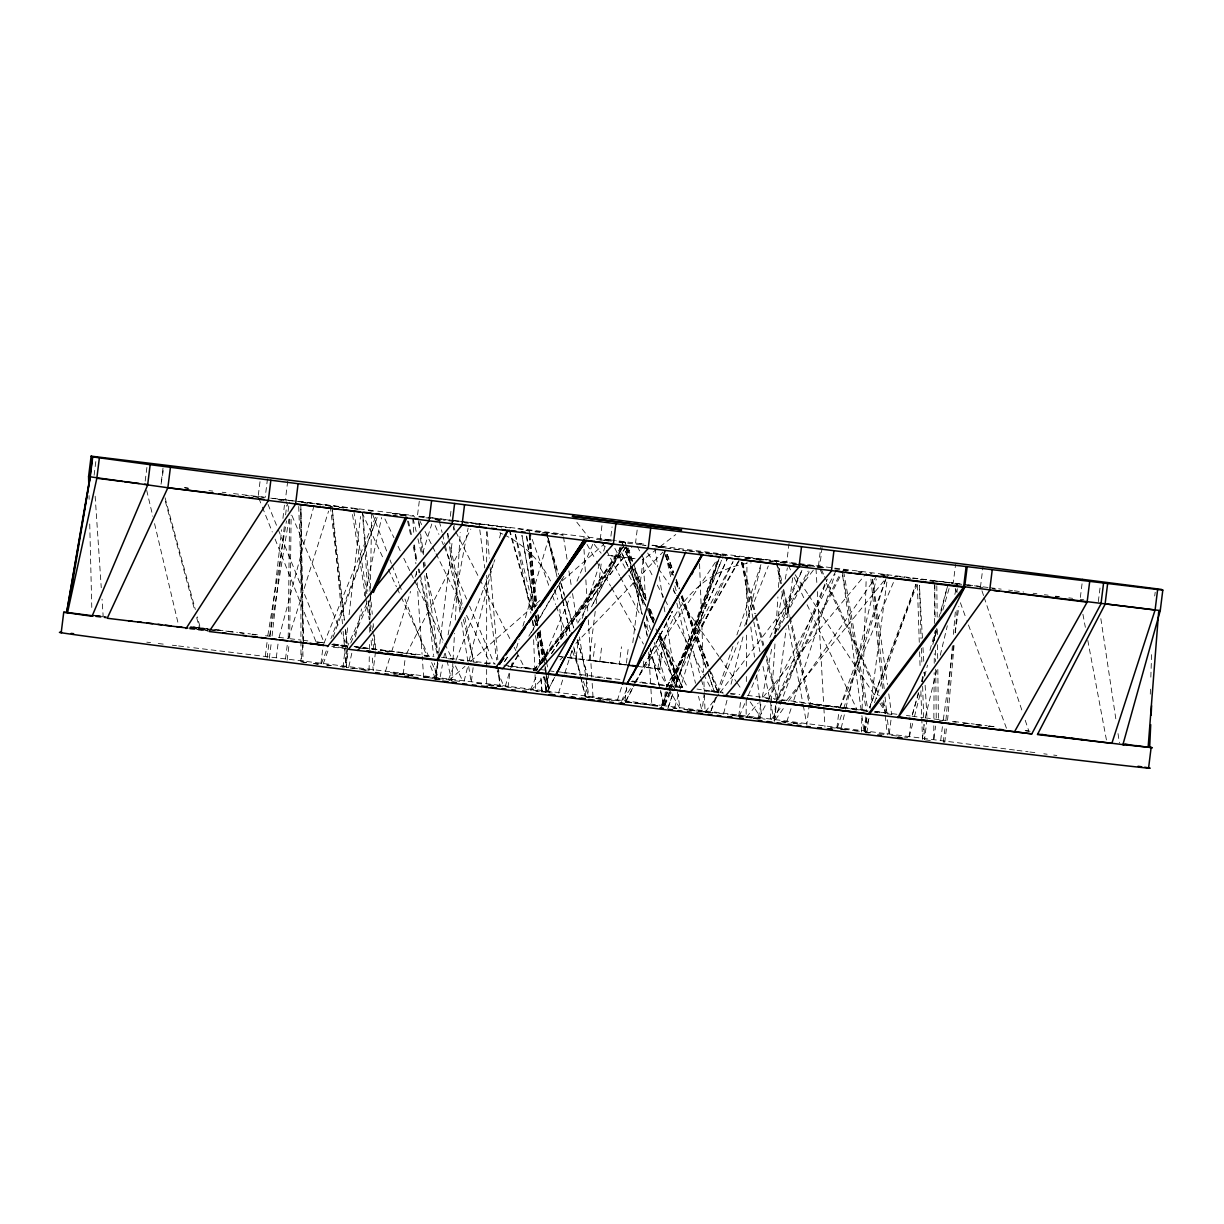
<?xml version="1.0" encoding="UTF-8"?>
<svg xmlns="http://www.w3.org/2000/svg" width="1224" height="1224" viewBox="0 0 1224 1224"><rect width="100%" height="100%" fill="white"/><g stroke="black" fill="none" stroke-linecap="round" stroke-linejoin="round"><path stroke-width="0.75" stroke-dasharray="5 3.75" d="M486.647 683.206L486.662 575.295M486.662 562.03L486.678 531.752M746.227 700.48L746.135 717.524L758.283 702.958M746.334 681.538L746.365 675.847M746.411 666.376L746.594 632.288M746.625 624.714L746.961 562.214M933.82 725.786L933.728 740.948L935.58 726.077M933.866 718.213L934.172 672.726M934.233 663.24L934.294 653.769M934.371 640.504L934.417 632.93M934.478 623.444L934.754 581.752M288.206 637.765L289.553 516.803M289.675 637.949L291.144 515.105M369.067 670.477L369.373 651.352M369.403 649.454L369.526 641.804M369.694 632.242L369.786 626.504M369.908 618.87L370.291 595.935M370.413 588.285L371.683 511.831M861.375 731.998L861.849 716.698M862.094 709.063L866.179 579.074M1150.285 694.161L1150.529 686.587M1150.835 677.132L1151.662 652.53M357.5 668.717L346.346 667.294L347.371 646.654L345.505 629.626M452.926 661.909L451.855 680.942L447.005 660.639M453.033 660.011L454.517 633.374M455.267 620.048L460.178 532.532M560.714 639.433L561.495 625.984L559.827 609.246M770.294 718.809L775.159 640.764M775.634 633.145L777.898 596.975M778.495 587.459L779.688 568.426M945.938 720.064L952.394 645.813M953.389 634.384L955.531 609.629M957.015 592.493L957.352 588.683M947.56 720.263L954.169 644.099M955.164 632.686L957.306 607.93M269.815 635.715L281.673 529.732M282.943 518.379L284.427 505.129M272.08 635.99L284.335 526.228M285.605 514.876L286.661 505.42M342.95 667.524L347.784 626M349.1 614.678L360.545 516.513M437.58 662.123L435.53 679.106L429.41 663.087M438.728 652.683L452.222 541.329M453.599 530.007L454.517 522.449M94.11 475.264L95.962 460.408M145.182 481.108L147.278 464.401M163.006 468.134L160.925 484.857L163.679 468.211M260.008 481.675L258.157 496.546L241.113 494.496M267.49 478.813L265.18 497.388L258.157 496.546A540.503 1.882 7.1 0 1 263.558 497.235M265.317 656.171L267.169 641.299M287.701 481.277L285.376 499.851L270.688 498.061M267.062 658.191L269.142 641.468M269.326 658.328L271.407 641.606M276.303 657.732L278.154 642.86M285.498 659.002L287.824 640.427M287.12 660.272L289.201 643.549M306.444 662.521L300.951 661.863L303.506 641.422L300.813 504.823M320.918 663.668L323.228 645.094M346.086 666.912L347.937 652.055M375.493 651.948L373.182 670.538L372.157 655.452M419.281 501.167L417.43 516.023L426.533 517.201M403.201 674.21L405.052 659.353M450.31 516.298L451.243 508.878M435.377 680.192L437.687 661.603M437.947 663.332L436.096 678.203L444.19 679.274M473.107 667.661L471.255 682.518L468.226 663.653M508.021 687.46L509.873 672.603M545.567 692.172L547.663 675.449M548.918 673.246L546.608 691.82L548.413 692.111A540.503 1.882 7.1 0 1 546.485 692.218L544.573 677.163M567.339 657.441L571.027 657.869L571.96 650.311M626.183 665.03L576.03 658.757L578.156 641.728M601.933 525.647L600.326 538.652A540.503 1.882 7.1 0 1 609.261 539.876M623.399 664.464L589.142 660.256L595.247 611.235M596.195 603.692L601.366 562.198M619.145 700.847L585.164 696.609L587.489 678.019M571.027 657.869L592.952 660.562L595.078 643.518M431.843 517.798L610.455 539.922L612.077 526.917M599.791 661.756L601.917 644.727M630.176 665.198L619.344 663.836L621.455 646.808M637.153 530.038L635.531 543.043L643.946 544.19M626.413 663.148L628.294 648.001M625.097 700.204L626.703 687.199M632.808 642.707L643.136 559.735L675.77 534.536M643.809 661.159L643.105 666.835L660.532 669.13C660.516 617.768 699.149 568.915 751.169 562.872M638.117 666.499L648.108 667.723L650.235 650.678M657.885 668.763L660.011 651.719M648.108 667.723L659.721 669.084L661.832 652.04M663.653 704.993L665.275 691.988M664.693 704.642L666.315 691.637M704.32 692.631L702.01 711.221L683.665 709.14M738.776 716.147L740.627 701.291M789.067 543.395L786.757 561.969L784.722 561.831A540.503 1.882 7.1 0 1 770.37 560.332M773.951 718.58L775.572 705.575M774.149 720.309L776.001 705.452M818.458 565.962L820.784 547.373M822.1 547.541L819.789 566.131L818.764 566.1A536.357 1.867 7.1 0 1 798.798 564.004M836.849 728.142L838.7 713.271M865.796 716.897L863.945 731.768L861.466 712.414M865.2 731.569L867.051 716.713M896.565 735.991L889.114 734.997L891.194 718.289M909.08 736.802L910.931 721.946M922.468 738.347L924.319 723.476M927.073 719.222L924.533 739.663L923.936 724.486M942.618 581.783L953.266 583.022L955.577 564.432M940.705 740.352L942.556 725.48M943.23 742.402L945.311 725.679M944.714 742.509L946.565 727.637M983.545 595.522L980.531 586.495L983.071 566.054M1080.348 597.45L1082.659 578.875M1098.311 601.673L1100.162 586.816M1154.706 595.996L1155.181 592.294M774.272 721.426L776.934 700.648M777.179 698.766L786.114 628.907M787.552 617.569L792.877 576.03M866.852 733.008L869.101 716.009M870.111 708.451L887.125 580.084M943.291 719.88L953.68 644.176M955.24 632.823L958.882 606.339M267.811 635.608L286.477 520.873M288.007 511.479L289.537 502.069M269.907 635.868L288.895 519.267M864.144 731.447L866.837 716.683M433.939 679.106L439.63 679.825L442.43 664.846M443.838 657.365L444.542 653.616M448.061 634.889L468.088 528.187M758.314 717.723L760.854 704.611M762.307 697.114L772.115 646.547M774.67 633.435L783.023 590.351M785.211 579.12L787.384 567.875M348.84 666.667L352.114 651.765M355.404 636.847L361.554 608.879M364.415 595.828L381.643 517.538M841.179 728.219L845.509 709.798M845.937 707.946L876.292 579.013M925.222 717.922L937.156 668.151M940.261 655.253L947.33 625.77M954.842 594.436L956.174 588.897M464.11 681.171L468.654 662.811M469.113 660.975L493.211 563.621M499.576 537.917L501.855 528.722M723.629 713.592L727.331 698.889M731.049 684.201L743.121 636.419M746.38 623.567L761.236 564.769M909.31 736.833L913.976 718.442M914.45 716.606L920.984 690.856M924.717 676.153L927.517 665.122M936.85 628.356L932.642 644.895L937.477 628.463M940.583 613.652L948.049 584.231L939.007 617.279M279.103 637.322L313.589 507.226M918.413 692.524L911.895 716.392L918.841 692.585M921.427 681.523L923.936 672.343M929.965 650.311L935.488 630.115M922.039 681.584L924.701 672.435M942.801 610.149L949.197 588.178M505.267 686.45L510.622 668.182M511.158 666.361L512.229 662.704M516.497 648.077L519.175 638.943M522.923 626.153L548.612 538.468M674.654 707.61L718.519 559.582M385.407 671.548L391.129 653.341M391.711 651.52L410.591 591.406M415.181 576.841L416.894 571.363M422.617 553.156L431.781 524.01M288.39 638.607L328.598 511.112M558.465 693.167L564.249 674.944M564.83 673.124L572.358 649.439M582.211 618.472L599.592 563.82M603.646 551.06L605.375 545.598M617.279 700.541L621.884 686.129M786.772 721.716L791.469 707.319M793.825 700.128L835.013 574.117M837.216 728.203L843.076 710.195M843.673 708.39L886.528 576.917M667.769 708.757L673.169 692.585M673.766 690.78L717.601 559.536M668.381 706.967L674.516 689.02M675.128 687.215L719.926 556.201M710.991 710.578L716.53 694.375M717.157 692.57L733.176 645.736M736.879 634.935L760.93 564.692M864.435 731.493L870.096 715.336M874.487 702.76L915.965 584.231L869.53 707.625L917.189 584.338M839.817 707.763L885.243 580.497M323.151 663.959L329.072 647.863M333.035 637.138L377.191 517.339L330.893 638.744M664.647 704.733L669.314 692.218M669.972 690.428L718.595 559.781M774.165 720.508L779.55 706.187M780.223 704.397L827.317 579.09M321.361 663.745L326.808 649.454M448.474 679.687L455.297 662.046M455.986 660.272L494.878 559.72M664.708 704.794L722.956 556.691M711.144 710.654L717.417 694.773M718.121 693.014L738.332 641.85M744.605 625.969L768.289 565.978M323.947 643.334L375.538 517.094M660.761 708.115L667.279 692.264M667.998 690.504L721.517 560.209M776.047 701.872L825.573 582.425M530.451 690.045L537.214 674.225M542.462 661.939L570.231 596.945M576.978 581.14L594.252 540.748M839.924 707.809L893.826 581.538M621.44 701.413L627.484 687.352M739.296 716.269L747.512 697.16M748.262 695.431L759.477 669.36M775.174 632.885L802.087 570.338M662.306 704.642L727.882 557.41M350.752 643.09L371.836 595.966M366.802 603.34L346.683 648.123L337.166 646.961A540.503 1.882 7.1 0 0 331.75 646.303M661.679 704.687L727.102 559.154M664.816 705.284L671.318 691.621M672.129 689.908L733.069 561.785M769.865 637.383L801.934 570.308M777.73 698.476L839.587 574.898M778.663 698.598L840.811 575.051M406.383 653.953L470.842 529.105M625.495 702.239L635.072 683.772M635.944 682.089L672.527 611.541M622.129 548.077L591.452 606.813L624.041 544.726M626.091 700.526L634.828 683.726M635.7 682.059L672.42 611.526M758.819 717.922L767.616 701.168M768.488 699.485L836.191 570.506M665.734 688.271L732.901 561.755M775.052 633.466L808.131 571.057M778.051 630.253L809.492 571.226M666.682 686.618L738.669 560.714M666.896 686.649L739.235 560.791M511.295 667.233L517.997 655.651M531.4 632.487L563.927 576.244M510.791 667.187L519.343 652.499M528.844 636.174L562.076 579.029M577.713 623.016L621.96 547.985M504.625 661.434L508.802 655.039M551.473 653.448L622.511 544.695M504.64 661.434L508.847 655.054M551.534 653.723L623.919 544.986M622.802 699.99L633.435 684.17M634.506 682.579L716.407 560.684M621.746 548.092L535.867 670.676L627.254 545.522L533.664 670.538M775.373 719.865L784.125 707.441M788.501 701.214L877.149 575.326M718.916 694.069L705.07 712.261L704.366 693.212M720.079 692.554L814.756 568.303M533.358 670.645L632.471 546.271M533.71 670.584L630.115 549.239M771.38 719.238L782.167 705.973M786.956 700.082L887.63 576.305M763.133 697.129L866.363 573.337M531.017 690.413L544.206 676.581M560.041 659.966L562.673 657.212M575.861 643.365L662.903 552.055M449.223 680.192L464.952 666.361M470.674 661.342L540.748 599.76M562.198 580.91L603.677 544.466M659.721 669.084L660.532 669.13M642.661 559.705L642.217 559.613M589.142 660.256L608.711 662.612M486.647 685.103L489.998 685.409M496.699 686.037L500.05 686.343L498.627 669.375M656.355 546.592L664.877 547.342A536.357 1.867 7.1 0 0 651.902 545.292M701.413 679.733L704.55 690.78L709.277 691.285A536.357 1.867 7.1 0 0 716.04 691.575L697.007 689.081M885.992 712.904L881.647 712.429A536.357 1.867 7.1 0 1 874.946 711.695M642.34 682.977L669.895 686.373A540.503 1.882 7.1 0 0 677.668 686.664L654.825 642.937M851.323 708.589L867.847 710.578M534.888 531.859L540.549 532.486M542.431 532.7L563.178 535.041L558.863 534.414M559.414 656.508L563.652 656.997M95.503 615.458L102.587 616.253M772.191 560.944L784.538 562.382A536.357 1.867 7.1 0 0 795.08 563.591M988.043 587.459L970.127 585.286A536.357 1.867 7.1 0 1 963.472 584.506M734.706 556.231L740.321 556.889M763.409 559.919L752.867 558.679M93.131 615.152L103.168 616.33L102.02 599.163M533.618 639.708L535.699 691.101L539.371 691.529M541.222 691.744L552.269 693.044M585.439 696.93L589.127 697.374L579.472 636.97M745.86 557.838L751.123 558.465M190.669 626.673L207.499 628.708M332.744 644.91L347.371 646.654L344.831 667.095L339.339 666.437M189.705 628.983L200.705 630.284A536.357 1.867 7.1 0 1 207.942 631.156M779.535 700.204L784.492 700.801M814.067 704.58L820.983 705.407M988.64 726.107L993.781 726.719M1006.449 728.234L966.884 620.644M1025.177 730.682L1031.144 731.386L1025.85 730.713M313.757 663.393L319.235 664.051M326.548 664.923L332.025 665.565M184.319 487.672L188.098 488.116M208.937 490.625L212.716 491.084M222.187 492.216L225.966 492.675M233.539 493.578L239.215 494.267M583.282 537.872L588.912 538.545M596.425 539.447L602.055 540.121M603.922 540.335L611.434 541.237M618.931 542.14L645.201 545.277M834.6 568.869L840.046 569.527M843.336 569.925L849.884 570.721M843.749 570.17L847.299 570.598M857.917 571.883L861.451 572.312M870.325 573.383L871.871 573.566M881.158 574.699L884.876 575.142M600.663 699.103L593.089 698.2L591.926 679.106M602.545 699.332L613.897 700.709M625.25 702.086L638.484 703.693M640.382 703.922L657.395 705.988M672.527 707.824L676.321 708.283M782.35 721.533L801.184 723.782M289.155 500.31L285.376 499.851L308.632 502.804A536.357 1.867 7.1 0 1 352.42 508.373M298.595 501.473L375.936 510.943M377.818 511.173L413.651 515.564M642.294 545.2L646.073 545.659M655.513 546.822L663.056 547.74M664.953 547.969L687.613 550.739M689.495 550.968L714.036 553.967M715.933 554.197L725.373 555.359M734.813 556.507L738.577 556.966M817.785 567.018L823.385 567.691M607.67 555.283L635.088 558.679M624.607 664.724L610.424 662.98M220.595 630.299L214.98 629.61L224.007 630.834M228.062 631.202L237.425 632.349M239.292 632.563L250.507 633.925M252.373 634.154L257.989 634.843M265.47 635.746L271.085 636.434M278.567 637.337L287.915 638.469M289.782 638.698L301.012 640.06M275.094 539.096L316.037 641.912L324.238 642.906L277.986 528.952M332.959 643.977L346.729 645.675L340.073 629.87M302.879 640.29L309.993 641.162M317.123 642.034L324.238 642.906M354.317 646.609L396.071 651.734M397.968 651.964L433.984 656.401M385.116 651.229L388.88 651.688M411.448 654.427L415.211 654.886M424.269 656.003L427.864 656.447A540.503 1.882 7.1 0 0 424.407 655.896M463.376 619.482L473.795 662.077L477.329 662.521M484.367 663.377L489.646 664.02M862.981 710.884L868.199 711.527M874.548 712.307L877.715 712.689M412.656 675.327L390.104 672.588L397.433 673.644M423.519 676.658L436.096 678.203L434.398 663.026M476.534 683.16L481.812 683.818M488.866 684.675L522.25 688.806M841.469 729.183L846.977 729.856M854.383 730.759L860.243 731.309L850.879 730.085M865.735 732.151L871.411 732.839M878.985 733.773L883.988 734.385M419.235 516.253L430.037 517.584M723.629 555.375L719.865 554.9A540.503 1.882 7.1 0 0 723.568 555.344M744.345 557.93L748.109 558.404M755.636 559.337L761.297 560.026M768.825 560.959L772.589 561.433M780.132 562.351L785.777 563.055M793.305 563.989L797.069 564.463M798.966 564.692L810.257 566.085M633.68 558.634L608.894 555.528M592.952 660.562L619.344 663.836M441.497 657.319L495.399 664.035M516.727 652.331L524.438 667.6L537.627 669.222M539.509 669.467L545.17 670.155M556.476 671.563L569.665 673.2M507.929 666.284L537.902 670.002M524.117 689.036L546.608 691.82L543.624 676.826M657.609 706.248L651.918 705.544L650.77 686.45M684.185 709.507L687.98 709.981M689.877 710.211L699.363 711.374M701.26 711.618L712.659 713.011M733.528 715.581L737.322 716.055M744.926 716.989L757.518 718.779M781.876 721.808L785.624 722.267M793.121 723.2L796.855 723.659M865.062 732.457L868.765 732.916M925.405 739.923L930.393 740.535M610.455 539.922L644.987 544.221M652.545 545.17L953.266 583.022M184.962 487.871L188.557 488.315M760.242 560.087L756.463 559.613A540.503 1.882 7.1 0 0 760.058 560.041M792.464 564.111L796.243 564.585M803.831 565.534L807.626 565.993M817.096 567.186L820.891 567.661A540.503 1.882 7.1 0 1 817.28 567.125M711.664 690.917L722.91 692.325M730.407 693.274L739.77 694.452M747.267 695.385L867.342 710.517M571.562 673.429L620.828 679.58M632.196 681.003L677.668 686.664M704.55 690.78L723.246 693.121M730.728 694.069L734.461 694.543M595.247 677.101L604.671 678.28M606.553 678.524L612.199 679.228M631.048 681.569L640.458 682.747M207.575 628.769L191.74 626.902L200.277 627.851L197.309 616.85M95.579 615.504L106.427 616.85M626.703 701.78L658.787 705.789M716.958 713.087L702.01 711.221L698.537 696.318M718.825 713.332L728.173 714.51M730.055 714.74L752.485 717.555M757.472 718.947L753.693 718.473A540.503 1.882 7.1 0 0 757.427 718.932M840.597 729.382L844.376 729.856M306.26 662.536L303.047 662.123L302.741 641.284M955.087 583.251L965.981 584.644M967.801 584.873L980.531 586.495M802.684 565.58L806.463 566.054M339.063 507.287L344.434 507.96M339.538 507.516L343.301 507.991M401.304 515.197L408.862 516.161M874.885 711.465L886.207 712.904L881.433 702.53M896.917 714.265L887.446 713.057L882.672 702.683M906.403 715.474L910.197 715.948M912.094 716.193L923.462 717.631M925.359 717.876L946.229 720.523M953.802 721.487L974.411 724.118M875.191 711.511L886.207 712.904L877.837 700.189M765.903 698.506L774.884 699.638M814.801 704.703L831.035 706.768M354.134 646.624L361.539 647.572M363.39 647.802L367.093 648.276A536.357 1.867 7.1 0 1 394.786 651.826M196.268 627.346L199.405 627.744L196.452 616.758M359.978 648.077L365.257 648.751M374.269 634.981L375.722 650.097L374.054 649.883L372.264 638.607M754.351 717.799L765.153 719.161M314.476 663.576L318.056 664.02M327.007 665.152L330.587 665.611M350.569 668.136L354.272 668.595M363.513 669.773L367.215 670.232M989.925 587.704L1001.201 589.142M1008.714 590.121L1012.477 590.595M1014.344 590.84L1023.738 592.049M1033.148 593.258L1036.896 593.747M1044.409 594.711L1048.172 595.201M1055.685 596.164L1059.449 596.639M1068.843 597.847L1072.606 598.337M453.614 520.506L466.788 522.204A536.357 1.867 7.1 0 1 514.264 528.401M428.354 517.446L435.637 518.379A540.503 1.882 7.1 0 1 449.652 520.2M425.937 517.798L445.245 520.292M399.468 514.6L407.255 515.61M567.202 657.625L576.03 658.757M976.247 724.348L987.324 725.771M989.176 726.016L994.699 726.719M838.578 707.732L844.239 708.466M851.797 709.446L859.355 710.41M830.346 727.438L835.946 728.158M837.813 728.402L849.012 729.841M399.269 673.873L412.35 675.556M1080.119 599.301L1083.76 599.775M448.795 520.751L455.909 521.669M464.799 522.832L468.379 523.291M475.555 524.239L479.15 524.698L484.735 567.936M524.438 667.6L537.336 669.283M398.596 674.317L402.298 674.791M409.673 675.755L413.375 676.229M436.677 519.833L440.38 520.322M904.031 736.97L907.749 737.46M477.896 683.39L481.567 683.879M488.927 684.859L500.05 686.343L497.862 669.436M557.425 534.215L540.335 531.859A536.357 1.867 7.1 0 0 516.023 528.63M433.036 678.326L423.626 677.01L422.203 656.248M434.918 678.586L440.563 679.366M558.588 656.462L561.25 656.844M577.33 639.861L587.719 676.168L585.302 675.801A536.357 1.867 7.1 0 0 579.38 674.944M499.851 532.715L502.896 534.184M504.426 534.919C525.173 545.032 542.171 562.642 551.779 583.619M576.841 522.22L589.57 538.438M594.206 544.343L601.137 553.187M647.68 553.034L657.395 567.14M658.466 568.701L669.253 584.368M673.567 590.626L675.724 593.762M676.811 595.323L718.87 656.416M719.942 657.992L736.114 681.493M737.2 683.053L741.514 689.326M750.144 701.857L760.93 717.524M795.126 574.683L807.687 593.747M808.743 595.338L876.782 698.613M587.046 544.496L595.507 559.429M596.44 561.097L610.547 585.975M611.48 587.642L636.862 632.426M637.796 634.078L643.442 644.038M649.087 653.999L667.876 687.169M668.824 688.837L680.1 708.742L677.132 689.862M614.846 548.321L625.403 568.517M628.922 575.234L644.757 605.513M649.148 613.928L653.555 622.343M659.705 634.109L687.857 687.949M602.07 542.018L605.589 548.75M606.477 550.433L619.65 575.663M620.537 577.346L640.749 616.024M644.268 622.756L648.659 631.171M637.276 546.409L640.764 553.126M641.636 554.809L652.973 576.672M657.334 585.072L664.311 598.536M665.183 600.204L668.671 606.936M669.543 608.619L702.683 672.512M703.555 674.194L712.276 691.009M453.278 526.81L454.991 530.191M455.848 531.889L478.997 577.697M479.854 579.396L510.729 640.458M514.157 647.236L515.87 650.633M419.97 521.164L421.668 524.591M425.049 531.446L431.827 545.154M432.684 546.868L435.224 552.009M436.065 553.722L462.335 606.829M466.573 615.397L490.288 663.362M384.933 518.945L393.96 537.734M398.06 546.287L400.508 551.412M403.798 558.251L410.361 571.914M411.172 573.628L413.636 578.753M414.462 580.467L443.975 641.988M444.802 643.702L452.176 659.078M455.466 665.917L462.84 681.309M788.378 565.396L790.826 570.522M794.085 577.376L803.862 597.924M807.121 604.763L856.831 709.186M361.998 512.565L383.602 559.123M388.406 569.466L396.408 586.709M397.219 588.438L400.416 595.338M401.212 597.067L428.415 655.682M431.628 662.582L439.63 679.825M820.065 569.42L823.247 576.336M826.429 583.251L878.235 695.615M821.381 569.573L823.767 574.76M824.563 576.489L879.49 695.783M628.065 566.758L619.482 547.771L629.564 570.216M628.845 568.487L646.027 606.431M646.808 608.16L653.05 621.96M659.292 635.761L682.717 687.521M630.345 571.945L645.874 606.461M648.98 613.377L652.851 622.006M655.957 628.907L658.298 634.078M659.063 635.807L682.365 687.597L659.659 633.083M435.163 525.616L438.911 534.352M441.895 541.36L443.394 544.848M444.144 546.608L466.589 599.072M469.572 606.079L494.251 663.791M497.25 670.783L503.982 686.526M286.125 501.611L289.078 508.633M292.031 515.671L339.339 628.111M631.094 564.494L621.578 541.635L632.165 567.982M631.829 566.253L645.752 599.668M649.409 608.466L653.8 619.007M268.025 504.41L277.282 527.192M632.869 569.741L645.553 601.351M648.383 608.389L653.31 620.675M659.659 636.495L680.1 687.429L659.904 634.277M258.861 498.321L261.691 505.405M262.395 507.18L272.279 531.996M665.657 555.65L673.292 575.158M676.061 582.241L678.83 589.341M681.615 596.44L708.65 665.581M711.435 672.664L719.054 692.172M665.581 555.65L673.016 575.142M675.724 582.241L678.433 589.325M681.141 596.409L708.222 667.309M708.895 669.069L717.708 692.111L709.155 668.855M372.356 513.606L387.304 552.758M390.012 559.873L391.374 563.438M392.062 565.213L398.84 583.007M399.529 584.797L402.237 591.911M404.96 599.026L426.702 655.972M632.318 561.648L624.913 542.171L631.844 561.831M635.011 568.732L647.114 600.617M650.48 609.476L654.519 620.109M667.111 554.35L673.69 572.235M676.306 579.396L679.595 588.346M682.227 595.491L708.497 667.065M955.21 588.392L956.51 591.972M960.396 602.728L966.226 618.854M529.242 531.216L549.193 586.602M552.422 595.537L555.635 604.472M556.277 606.247L567.232 636.633M572.373 650.923L580.757 674.149M583.328 681.294L589.127 697.374L585.454 696.655L580.666 676.382M634.353 568.992L645.706 601.183M648.858 610.118L654.519 626.214M658.298 636.954L675.939 687.016L658.573 636.419M554.411 589.8L557.762 599.347M666.958 554.334L673.124 572.189M676.199 581.109L678.662 588.254M681.753 597.19L714.433 691.82L707.625 671.961M667.355 554.579L673.552 572.633M676.031 579.855L679.121 588.882M681.6 596.103L706.998 670.155M628.187 547.878L633.145 562.336M633.772 564.142L646.18 600.28M649.271 609.322L653.616 621.96M984.157 597.343L1022.208 711.221M1025.222 720.263L1028.849 731.111M626.55 547.893L631.339 564.249M631.875 566.069L644.115 607.884M646.777 616.972L650.495 629.702M654.228 642.432L667.004 686.067M546.026 532.639L558.159 574.423M560.806 583.511L564.494 596.226M565.029 598.046L573.995 628.937M577.162 639.831L587.719 676.168M557.073 576.917L546.7 532.731L558.634 574.484M561.235 583.573L564.356 594.466M566.421 601.718L573.689 627.147M665.933 554.656L671.67 574.882M674.807 585.929L676.367 591.452M678.983 600.647L700.893 677.897M509.169 529.854L532.409 612.551M534.475 619.895L536.02 625.418M538.086 632.762L545.843 660.333M546.363 662.169L547.908 667.677M509.735 529.946L532.256 610.761M534.812 619.956L536.357 625.464M538.407 632.808L545.567 658.527M165.072 497.77L195.32 609.521M165.362 501.35L194.478 609.43M742.601 562.489L755.774 613.836M756.233 615.672L763.761 645.002M766.591 656.003L777.883 700.021M741.713 562.382L754.78 613.714M755.239 615.55L763.164 646.716M766.423 659.537L776.689 699.868M515.503 534.337L533.695 608.42M535.515 615.825L537.78 625.082L536.143 615.733M539.6 632.487L547.327 663.974M439.37 521.317L442.078 532.44M442.537 534.291L444.802 543.548M445.261 545.399L461.111 610.225M626.29 548L631.202 568.38M631.645 570.231L642.34 614.693M644.13 622.113L647.251 635.072M650.372 648.047L659.292 685.103M660.593 690.443L664.02 704.718M626.153 547.954L630.115 564.539M630.559 566.391L642.019 614.31M644.222 623.521L647.312 636.419M650.388 649.317L663.622 704.611M413.085 518.486L416.16 531.415M417.919 538.789L421.897 555.405M423.657 562.795L424.529 566.482M426.304 573.872L442.598 642.172M445.245 653.249L446.561 658.787M546.7 532.731L556.706 575.096M562.367 599.041L558.894 584.307L562.26 599.01M562.811 600.877L570.216 632.181M573.704 646.915L580.237 674.546M146.696 490.365L152.816 516.237M154.561 523.627L178.138 623.399M778.418 567.079L781.907 581.89M783.635 589.31L789.725 615.244M790.169 617.095L810.609 704.167M562.688 600.862L570.032 632.165M573.934 648.735L579.977 674.516M580.421 676.352L585.164 696.609M665.581 554.747L671.211 578.967M673.384 588.27L675.113 595.721M676.857 603.172L695.492 683.267M776.674 563.269L781.402 583.634M783.131 591.054L789.159 616.972M789.587 618.824L809.385 704.014L806.83 724.455L802.975 703.846M407.546 521.026L411.233 537.642M413.299 546.883L416.573 561.648M418.226 569.038L419.036 572.725M420.689 580.115L437.106 653.983M408.479 521.149L412.151 537.764M413.773 545.154L417.445 561.755M419.067 569.145L419.893 572.832M420.291 574.683L437.412 652.224M741.469 562.459L753.387 620.033M753.77 621.884L759.92 651.596M762.996 666.453L773.767 718.457M447.877 533.343L448.627 537.076M449.009 538.942L462.901 607.976M464.783 617.309L473.795 662.077M515.258 534.398L530.925 613.117M532.425 620.614L533.924 628.111M535.408 635.608L541.008 663.714M776.245 561.418L780.468 583.909M781.876 591.406L786.787 617.63M788.195 625.127L802.623 701.964M1082.919 614.249L1085.351 627.331M1087.799 640.397L1106.68 741.27M843.673 571.792L867.877 709.675M534.812 608.252L521.944 535.347L534.506 608.267M539.111 632.563L544.726 664.341M545.062 666.208L546.378 673.69M546.7 675.556L549.683 692.386M842.189 571.608L866.485 711.328M535.806 615.749L537.413 625.097M538.698 632.578L543.548 660.623M544.833 668.105L545.812 673.72M546.134 675.587L549.041 692.417L546.608 675.464M447.372 533.496L448.275 539.157M449.483 546.7L460.071 612.719M461.586 622.159L467.935 661.771M563.468 536.923L567.094 559.582M568.9 570.904L571.317 586.005M572.526 593.548L577.055 621.869M352.512 514.524L365.67 597.236M365.976 599.117L369.265 619.803M369.572 621.685L371.071 631.079M654.886 548.291L657.854 567.171M659.338 576.611L662.597 597.373M664.081 606.813L665.259 614.356M666.453 621.914L676.841 687.98M353.812 511.005L366.833 593.701M368.026 601.229L370.382 616.253M371.867 625.663L372.463 629.411M372.754 631.293L375.722 650.097M1100.85 618.64L1116.334 722.252M1118.017 733.558L1119.425 742.983M418.975 522.648L420.337 532.027M420.612 533.909L423.611 554.548M424.713 562.061L425.263 565.809M426.35 573.322L438.36 655.88M526.687 536.112L536.648 605.788M537.994 615.213L539.065 622.741M540.151 630.268L544.451 660.409M545.537 667.937L546.348 673.582M872.651 579.212L887.431 684.491M888.762 693.886L891.653 714.571M842.632 575.387L861.237 710.654M486.188 579.212L496.638 660.027M526.595 536.112L535.454 605.696M536.892 616.988L537.856 624.5M538.82 632.028L543.135 665.887M743.044 563.071L749.669 617.584M750.817 626.979L754.474 657.058M756.753 675.847L759.492 698.414M759.721 700.281L761.772 717.203M330.281 506.338L344.143 620.109M345.29 629.595L347.371 646.654L338.987 645.583A540.503 1.882 7.1 0 0 331.673 644.65M418.577 520.812L419.419 528.401M420.475 537.872L422.372 554.946M423.229 562.535L423.856 568.211M424.697 575.8L433.556 655.452M529.319 534.75L536.969 604.947M538.009 614.433L538.835 622.022M539.861 631.508L543.181 661.863M544.833 677.04L546.485 692.218M344.464 620.155L332.025 506.552L342.46 623.796M872.467 579.273L884.248 689.418M885.059 697.022L886.681 712.215M887.492 719.804L889.114 734.997M870.922 579.074L882.718 691.116M883.713 700.602L885.12 713.898M885.319 715.795L887.308 734.783M370.107 591.498L362.488 512.122L367.812 591.33M370.291 593.395L372.28 614.188M373.182 623.628L373.55 627.407M343.148 631.355L346.346 667.294M487.137 531.721L489.34 558.129M490.136 567.553L497.847 659.95M529.212 534.735L535.087 606.63M535.852 616.085L536.632 625.556M537.244 633.114L539.876 665.29M542.033 691.774L540.794 676.643L542.033 691.774A540.503 1.882 7.1 0 1 535.699 691.101M530.313 534.98L535.684 606.767M536.387 616.207L537.091 625.663M537.657 633.206L540.059 665.321M412.763 518.532L413.926 535.515M414.584 544.94L415.869 563.805M416.389 571.348L416.65 575.127M417.154 582.67L422.066 654.366M368.439 600.755L369.725 619.619M370.229 627.162L370.49 630.926M371.132 640.351L371.637 647.894M95.151 496.194L101.255 587.719M583.986 549.316L585.393 572.22M585.852 579.855L587.841 612.306M588.3 619.941L591.804 677.193M643.09 558.557L645.614 600.556M646.532 615.825L647.557 633.007M648.705 652.101L650.663 684.537M922.437 638.132L919.408 585.332L921.06 638.744M922.972 647.572L923.829 662.658M924.38 672.083L924.594 675.862M925.13 685.287L926.966 717.341M816.01 568.701L816.882 583.97M817.311 591.605L823.783 706.156M823.89 708.069L824.961 727.163M529.395 535.026L532.471 611.159M532.853 620.675L533.236 630.192M699.562 563.759L703.586 672.282M703.938 681.799L704.29 691.315M298.717 506.445L303.506 641.422M921.366 648.276L921.947 665.428M922.33 676.872L922.575 684.491M922.636 686.389L923.661 716.882M917.373 585.164L919.27 642.294M919.591 651.811L920.157 668.947M920.907 691.805L922.498 739.418M89.046 495.552L89.138 499.346M89.734 524.01L91.785 607.456M302.726 639.387L300.859 508.603L300.936 639.158M936.804 585.806L937.201 618.12M937.339 629.534L937.4 635.225M937.523 644.742L937.706 659.95M937.814 669.452L938.41 718.87M934.799 585.562L935.167 619.772M935.289 631.171L935.381 638.775M935.503 650.189L935.626 661.587M935.717 669.191L936.253 718.61M300.936 641.055L300.951 661.863M146.819 642.156A549.224 1.913 7.1 0 1 150.552 642.615M158.248 643.518A549.224 1.913 7.1 0 1 164.184 644.237M172.339 645.216A549.224 1.913 7.1 0 1 176.501 645.706M178.612 645.966A549.224 1.913 7.1 0 1 189.353 647.251M193.729 647.787A549.224 1.913 7.1 0 1 413.972 674.669M415.931 674.914A549.224 1.913 7.1 0 1 660.333 705.254M662.23 705.483A549.224 1.913 7.1 0 1 1015.14 750.098M1017.022 750.327A549.224 1.913 7.1 0 1 1028.084 751.75M1029.874 751.995A549.224 1.913 7.1 0 1 1035.198 752.668M1043.797 753.785A549.224 1.913 7.1 0 1 1047.147 754.229M1053.68 755.07A549.224 1.913 7.1 0 1 1056.863 755.483M869.989 732.916A540.503 1.882 7.1 0 1 866.271 732.457M845.784 729.917A540.503 1.882 7.1 0 1 842.036 729.458M847.391 729.749A540.503 1.882 7.1 0 1 842.051 729.091M797.834 723.675A540.503 1.882 7.1 0 1 794.039 723.216M785.089 722.114A540.503 1.882 7.1 0 1 781.493 721.67M757.763 718.748A540.503 1.882 7.1 0 1 754.061 718.289M752.209 718.06A540.503 1.882 7.1 0 1 744.773 717.157M760.441 718.672A540.503 1.882 7.1 0 1 744.299 716.728M742.601 716.53A540.503 1.882 7.1 0 1 732.182 715.275M710.272 712.628A540.503 1.882 7.1 0 1 704.58 711.94M700.74 711.481A540.503 1.882 7.1 0 1 693.564 710.609M691.744 710.379A540.503 1.882 7.1 0 1 684.4 709.492M676.948 708.589A540.503 1.882 7.1 0 1 673.445 708.161M657.946 705.774A540.503 1.882 7.1 0 1 626.581 702.148M609.782 700.174A540.503 1.882 7.1 0 1 595.032 698.43M446.026 679.519A540.503 1.882 7.1 0 1 461.723 681.615M359.351 668.962A540.503 1.882 7.1 0 1 368.5 670.125M400.982 674.317A540.503 1.882 7.1 0 1 404.823 674.807M406.72 675.051A540.503 1.882 7.1 0 1 412.32 675.786M423.458 677.224A540.503 1.882 7.1 0 1 427.298 677.729M436.524 678.922A540.503 1.882 7.1 0 1 440.074 679.397M313.681 663.622A540.503 1.882 7.1 0 1 317.475 664.112M361.814 669.727A540.503 1.882 7.1 0 1 365.639 670.201M95.579 616.697A536.357 1.867 7.1 0 1 106.304 617.998M208.187 630.467A536.357 1.867 7.1 0 0 189.659 628.187A540.503 1.882 7.1 0 1 207.606 630.544M868.107 710.914A536.357 1.867 7.1 0 1 862.691 710.287M859.401 709.905A536.357 1.867 7.1 0 1 850.512 708.88M845.493 708.298A536.357 1.867 7.1 0 1 838.425 707.457M836.589 707.243A536.357 1.867 7.1 0 1 824.594 705.835M849.487 708.39A540.503 1.882 7.1 0 1 793.825 701.918M550.525 671.027A536.357 1.867 7.1 0 1 553.982 671.486M561.954 672.557A536.357 1.867 7.1 0 1 577.973 674.745M981.786 725.281A540.503 1.882 7.1 0 1 976.492 724.654M969.286 723.782A540.503 1.882 7.1 0 1 963.747 723.124M956.174 722.206A540.503 1.882 7.1 0 1 952.333 721.747M943 720.615A540.503 1.882 7.1 0 1 939.328 720.171M892.066 714.449A540.503 1.882 7.1 0 1 886.727 713.791M503.906 665.152A540.503 1.882 7.1 0 1 535.745 669.452M992.083 726.719A536.357 1.867 7.1 0 1 988.487 726.291M979.307 725.189A536.357 1.867 7.1 0 1 975.543 724.73M966.746 723.675A536.357 1.867 7.1 0 1 963.15 723.246M189.644 627.254A540.503 1.882 7.1 0 1 207.942 629.549M209.763 629.779A540.503 1.882 7.1 0 1 215.21 630.467M94.692 615.886A536.357 1.867 7.1 0 1 105.555 617.233M190.454 627.759A536.357 1.867 7.1 0 1 207.3 629.855M190.179 627.193A536.357 1.867 7.1 0 1 208.57 629.503M210.406 629.733A536.357 1.867 7.1 0 1 215.898 630.421M316.037 641.912A540.503 1.882 7.1 0 1 321.484 642.615M333.938 644.207A540.503 1.882 7.1 0 1 346.56 645.828M355.618 646.976A540.503 1.882 7.1 0 1 360.927 647.664M362.824 647.909A540.503 1.882 7.1 0 1 381.245 650.281M385.116 650.786A540.503 1.882 7.1 0 1 392.705 651.765M400.049 652.713A540.503 1.882 7.1 0 1 405.373 653.417M412.274 654.304A540.503 1.882 7.1 0 1 415.624 654.748M206.764 628.799A540.503 1.882 7.1 0 1 212.18 629.488M213.97 629.702A540.503 1.882 7.1 0 1 219.341 630.391M228.215 631.508A540.503 1.882 7.1 0 1 235.253 632.395M251.915 634.506A540.503 1.882 7.1 0 1 255.556 634.965M97.109 616.315A540.503 1.882 7.1 0 1 106.259 617.447M191.785 628.05A540.503 1.882 7.1 0 1 208.723 630.161M225.828 631.064A536.357 1.867 7.1 0 1 233.095 631.982M240.317 632.9A536.357 1.867 7.1 0 1 243.913 633.359M331.673 644.467A536.357 1.867 7.1 0 1 347.784 646.532M396.561 652.055A536.357 1.867 7.1 0 1 406.965 653.402M410.346 653.83A536.357 1.867 7.1 0 1 417.598 654.764M424.651 655.682A536.357 1.867 7.1 0 1 429.792 656.339M447.693 658.665A536.357 1.867 7.1 0 1 453.308 659.399M460.499 660.333A536.357 1.867 7.1 0 1 463.988 660.792M333.249 647.221A536.357 1.867 7.1 0 1 346.774 648.735M807.718 566.177A540.503 1.882 7.1 0 1 804.015 565.717M1058.806 596.731A540.503 1.882 7.1 0 1 1055.272 596.302M995.877 589.081A540.503 1.882 7.1 0 1 992.144 588.622M982.857 587.489A540.503 1.882 7.1 0 1 979.307 587.061M970.357 585.959A540.503 1.882 7.1 0 1 966.746 585.516M953.955 583.955A540.503 1.882 7.1 0 0 957.627 584.399A536.357 1.867 7.1 0 1 953.817 584.093M933.438 581.446A540.503 1.882 7.1 0 1 929.643 580.972M884.202 575.387A540.503 1.882 7.1 0 1 880.484 574.928M846.58 570.751A540.503 1.882 7.1 0 1 842.755 570.277M808.146 566.008A540.503 1.882 7.1 0 1 802.638 565.32M800.802 565.09A540.503 1.882 7.1 0 1 793.443 564.188M784.201 563.04A540.503 1.882 7.1 0 1 780.499 562.581M940.843 581.568A540.503 1.882 7.1 0 1 930.026 580.298M926.201 579.839A540.503 1.882 7.1 0 1 919.163 579.013M917.342 578.799A540.503 1.882 7.1 0 1 906.433 577.499M904.689 577.3A540.503 1.882 7.1 0 1 895.677 576.213M888.548 575.356A540.503 1.882 7.1 0 1 881.525 574.53M862.186 572.205A540.503 1.882 7.1 0 1 858.667 571.776M823.798 567.553A540.503 1.882 7.1 0 1 816.561 566.681M814.725 566.452A540.503 1.882 7.1 0 1 805.453 565.335M796.686 564.264A540.503 1.882 7.1 0 1 793.137 563.836M785.961 562.963A540.503 1.882 7.1 0 1 780.514 562.29M773.17 561.403A540.503 1.882 7.1 0 1 769.468 560.944M761.986 560.041A540.503 1.882 7.1 0 1 756.325 559.337M749.073 558.465A540.503 1.882 7.1 0 1 745.493 558.022M767.035 559.949A540.503 1.882 7.1 0 1 746.013 557.547M727.438 555.375A540.503 1.882 7.1 0 1 719.88 554.487M717.922 554.258A540.503 1.882 7.1 0 1 705.177 552.743M701.367 552.299A540.503 1.882 7.1 0 1 683.191 550.127M679.718 549.714A540.503 1.882 7.1 0 1 669.008 548.413M663.485 547.755A540.503 1.882 7.1 0 1 656.569 546.929M619.115 541.895A540.503 1.882 7.1 0 0 623.429 542.324L625.831 542.507A540.503 1.882 7.1 0 0 616.361 540.87M611.464 541.069A540.503 1.882 7.1 0 1 606.63 540.534M604.87 540.335A540.503 1.882 7.1 0 1 596.746 539.417M452.987 520.644A540.503 1.882 7.1 0 1 460.178 521.577M461.922 521.807A540.503 1.882 7.1 0 1 505.481 527.59M525.876 530.466A540.503 1.882 7.1 0 1 528.906 530.956M270.703 498.137A540.503 1.882 7.1 0 1 299.498 501.794M301.303 502.024A540.503 1.882 7.1 0 1 323.534 504.854M325.4 505.099A540.503 1.882 7.1 0 1 347.157 507.868M354.164 508.771A540.503 1.882 7.1 0 1 357.622 509.215M368.623 510.622A540.503 1.882 7.1 0 1 372.203 511.081M392.292 513.667A540.503 1.882 7.1 0 1 395.918 514.141M435.254 519.251A540.503 1.882 7.1 0 1 442.338 520.169M253.827 496.653A540.503 1.882 7.1 0 1 259.274 497.342M278.062 499.729A540.503 1.882 7.1 0 1 281.857 500.203M400.095 515.227A540.503 1.882 7.1 0 1 403.66 515.687M435.514 519.772A540.503 1.882 7.1 0 1 439.018 520.215M961.727 584.307A536.357 1.867 7.1 0 1 951.4 583.083M949.702 582.884A536.357 1.867 7.1 0 1 940.904 581.844M937.599 581.446A536.357 1.867 7.1 0 1 930.821 580.65M923.783 579.809A536.357 1.867 7.1 0 1 920.173 579.38M910.855 578.264A536.357 1.867 7.1 0 1 907.03 577.804M897.911 576.703A536.357 1.867 7.1 0 1 894.254 576.274M354.164 508.587A536.357 1.867 7.1 0 1 359.382 509.261M368.577 510.439A536.357 1.867 7.1 0 1 374.024 511.127M392.338 513.468A536.357 1.867 7.1 0 1 416.665 516.605M418.532 516.834A536.357 1.867 7.1 0 1 424.101 517.553M245.733 495.506A536.357 1.867 7.1 0 1 249.467 495.965M253.184 496.439A536.357 1.867 7.1 0 1 258.754 497.143M278.95 499.683A536.357 1.867 7.1 0 1 284.396 500.371M304.118 502.865A536.357 1.867 7.1 0 1 307.652 503.309M317.031 504.502A536.357 1.867 7.1 0 1 320.749 504.961M328.154 505.91A536.357 1.867 7.1 0 1 331.826 506.369M554.625 677.3L546.745 692.417L554.656 677.316M712.322 553.967L704.794 553.034A540.503 1.882 7.1 0 0 712.383 553.967"/><path stroke-width="1.5" d="M1150.713 724.639L1149.673 747.313L1151.141 747.42L1148.602 767.846M1151.141 715.198L1151.585 705.758M1158.669 611.725L1148.127 747.206L1122.928 744.605L1160.26 610.562L1162.8 590.136L1161.362 589.402L612.995 519.481L91.127 456.154L88.572 476.58L88.771 484.168M61.2 632.686L63.74 612.245L66.662 612.444L90.178 477.329L92.718 456.889M91.127 456.154L92.443 456.858L89.903 477.299L66.632 612.428L93.422 615.856M90.178 477.329L67.534 612.658L96.834 478.278L99.374 457.837L92.443 456.858M99.374 457.837L150.169 464.692L147.63 485.132L92.045 616.269L63.74 612.245M187.899 628.126A540.503 1.882 7.1 0 0 107.238 618.258L167.872 487.749L170.427 467.308L150.169 464.692M170.427 467.308L270.856 480.221L268.301 500.662L186.048 628.539M328.154 645.859A540.503 1.882 7.1 0 0 226.241 633.558L209.12 631.508L295.565 504.135L298.105 483.694L270.856 480.221M298.105 483.694L431.598 500.585L429.043 521.026L327.481 646.593M454.624 503.492L452.084 523.933L348.427 649.256L357.775 650.434A540.503 1.882 7.1 0 1 430.404 658.849L497.25 667.233M357.775 650.434L461.999 525.173L464.539 504.747M497.189 667.539A536.357 1.867 7.1 0 0 498.857 668.09L502.636 668.656L613.346 544.114L615.886 523.673L431.598 500.585M650.724 528.018L648.169 548.444L537.091 672.971M368.317 651.78L690.443 692.065L798.981 567.14L801.521 546.7M1162.8 590.136L833.942 550.693L831.402 571.134L725.128 696.364M723.491 695.416L750.909 698.858A536.357 1.867 7.1 0 0 847.804 711.374L868.26 713.99L963.563 587.306L966.103 566.88M992.205 570.047L989.665 590.488L897.972 717.631L964.604 587.443L967.159 567.003M1103.528 583.42L1100.988 603.86L1031.801 733.88L1014.497 731.784L1087.111 602.193L1089.651 581.767M1107.598 583.894L1105.058 604.335L1037.432 734.553L1111.851 743.351L1155.089 610.042L1157.629 589.601M622.45 684.338L664.969 551.091M632.762 675.067L685.654 552.116M373.397 592.477L406.965 517.415L405.496 517.232L370.673 594.726M691.652 574.576L693.396 571.21M695.14 567.86L702.132 554.426L699.042 553.998M741.086 697.573L771.487 640.213M742.127 697.711L775.358 635.317M437.917 659.751L508.312 530.237M437.014 659.644L507.639 530.16M702.132 554.426L627.178 683.482L544.986 673.277A540.503 1.882 7.1 0 0 535.959 672.343M702.806 554.518L627.178 683.482L629.595 683.864A536.357 1.867 7.1 0 0 677.561 690.367L1031.801 733.88M547.893 673.598L571.945 632.808M550.555 591.008L583.955 539.799L584.873 539.845M550.785 591.115L554.977 584.72M558.129 579.916L562.321 573.536M565.473 568.732L584.353 539.968A536.357 1.867 7.1 0 1 583.955 539.799M503.645 658.084L499.346 664.387L503.737 658.237M505.803 654.947L584.353 539.968M509.184 650.48L515.732 641.177M519.007 636.526L525.555 627.208M528.829 622.557L537.55 610.149M539.738 607.058L586.648 540.365A536.357 1.867 7.1 0 0 603.141 542.722M495.827 667.478L586.648 540.365M869.453 714.143L964.604 587.443M629.519 665.29L629.075 665.198M88.572 476.58L167.872 487.749L613.346 544.114L1160.26 610.562M511.877 689.77L515.442 690.168M522.556 690.979L526.136 691.392M295.565 504.135L307.989 505.589A540.503 1.882 7.1 0 1 320.703 507.073M502.819 529.594L506.032 529.977M511.387 530.604L516.008 531.139M624.362 703.601L620.675 703.157L623.016 703.678M397.219 654.656L402.191 655.238M404.853 676.306L408.617 676.75M877.761 734.966L881.418 735.394M897.881 737.353L901.537 737.797M414.232 518.288L417.858 518.731M414.278 677.423L418.042 677.882M96.834 478.278L122.63 481.445M627.881 665.244L636.419 666.3M309.657 643.442L323.228 645.094L310.177 643.365M779.673 702.316L785.104 702.974M790.551 703.647L794.177 704.091M799.685 704.764L803.449 705.223M809.079 705.911L812.843 706.37M717.417 715.413L720.936 715.856M727.974 716.713L731.508 717.142M777.118 722.741L780.744 723.2M787.996 724.088L791.622 724.532M797.13 725.205L800.894 725.664M806.539 726.352L810.303 726.796M817.816 727.714L821.579 728.173L817.892 727.607M827.225 728.861L830.989 729.32M615.886 523.673L833.942 550.693M1155.089 610.042L1127.763 606.66A536.357 1.867 7.1 0 1 1107.2 604.105M1123.877 744.223L1152.365 747.742L1148.525 747.13M668.809 709.4L672.557 709.874M678.188 710.563L681.936 711.022M687.551 711.725L691.3 712.184M696.915 712.888L702.545 713.577M708.161 714.281L711.909 714.74M1087.111 602.193L1060.275 598.842A536.357 1.867 7.1 0 1 1004.981 591.896M1122.928 744.605L1124.137 744.758L1084.296 739.908A536.357 1.867 7.1 0 1 1037.677 734.079M1018.613 732.304L989.069 728.586A536.357 1.867 7.1 0 1 897.957 717.05M898.722 737.384L901.935 737.797M462.917 683.681L466.665 684.139M472.265 684.859L476.014 685.318M481.613 686.021L487.228 686.725M490.962 687.199L496.577 687.903M502.192 688.607L505.925 689.081M549.117 694.498L554.778 695.217M560.439 695.921L564.218 696.395M569.879 697.099L575.54 697.802M579.319 698.277L584.98 698.981M588.759 699.455L594.42 700.159M598.199 700.633L603.86 701.337M609.521 702.041L613.301 702.515M618.962 703.219L622.741 703.693M963.563 587.306L940.2 584.353A536.357 1.867 7.1 0 1 883.912 577.192M631.982 665.428L637.551 666.131M387.473 653.341L392.873 654.029M396.484 654.488L401.9 655.177M828.939 729.014L832.014 729.412M384.917 673.781L388.528 674.24M393.944 674.929L397.555 675.388M442.675 681.11L448.152 681.814M451.794 682.273L455.45 682.732M798.981 567.14L782.044 564.952A536.357 1.867 7.1 0 1 734.568 558.756M367.062 650.724L370.796 651.214M378.262 652.178L381.995 652.652M375.722 672.603L379.44 673.093M778.648 702.209L782.044 702.653A540.503 1.882 7.1 0 0 785.349 703.096M767.188 721.471L771.916 722.099M728.234 716.652L731.906 717.142M604.886 542.966L613.346 544.114M663.194 708.711L661.388 708.421A540.503 1.882 7.1 0 1 663.316 708.313M1144.654 767.234A549.224 1.913 7.1 0 1 618.808 703.938A549.224 1.913 7.1 0 1 61.996 632.471M71.099 633.389A549.224 1.913 7.1 0 1 73.608 633.665M1138.045 766.27A549.224 1.913 7.1 0 1 1141.686 766.79M452.849 682.273A540.503 1.882 7.1 0 1 456.414 682.701M550.356 694.589A540.503 1.882 7.1 0 1 555.008 695.11M561.648 695.875A540.503 1.882 7.1 0 1 564.845 696.242M571.669 697.022A540.503 1.882 7.1 0 1 574.836 697.405M581.492 698.17A540.503 1.882 7.1 0 1 584.98 698.583M761.955 720.783A540.503 1.882 7.1 0 1 758.452 720.309M743.121 718.243A540.503 1.882 7.1 0 1 739.495 717.754M832.396 729.259A540.503 1.882 7.1 0 1 828.893 728.8M962.982 725.144A540.503 1.882 7.1 0 1 959.325 724.684M952.073 723.767A540.503 1.882 7.1 0 1 948.217 723.277M942.48 722.543A540.503 1.882 7.1 0 1 938.67 722.068M934.891 721.579A540.503 1.882 7.1 0 1 929.261 720.875M925.543 720.401A540.503 1.882 7.1 0 1 919.989 719.697M914.496 718.993A540.503 1.882 7.1 0 1 909.065 718.304M905.469 717.845A540.503 1.882 7.1 0 1 900.114 717.157M1002.655 729.703A536.357 1.867 7.1 0 1 998.983 729.244M1084.694 739.832A540.503 1.882 7.1 0 1 1080.945 739.373M1075.33 738.669A540.503 1.882 7.1 0 1 1071.597 738.194M1065.997 737.506A540.503 1.882 7.1 0 1 1062.264 737.032M1054.828 736.098A540.503 1.882 7.1 0 1 1051.11 735.639M1045.556 734.936A540.503 1.882 7.1 0 1 1041.854 734.476M1139.544 746.028A540.503 1.882 7.1 0 1 1135.933 745.584M1128.696 744.682A540.503 1.882 7.1 0 1 1125.055 744.238M222.814 632.93A536.357 1.867 7.1 0 1 226.394 633.359M242.842 635.332A536.357 1.867 7.1 0 1 246.361 635.761M251.731 636.419A536.357 1.867 7.1 0 1 257.193 637.077M260.88 637.52A536.357 1.867 7.1 0 1 266.036 638.148M271.284 638.775A536.357 1.867 7.1 0 1 276.593 639.418M280.174 639.846A536.357 1.867 7.1 0 1 287.411 640.733M291.082 641.177A536.357 1.867 7.1 0 1 296.652 641.85M300.385 642.309A536.357 1.867 7.1 0 1 306.061 642.998M378.293 652.407A536.357 1.867 7.1 0 1 381.613 652.805M386.769 653.402A536.357 1.867 7.1 0 1 392.093 654.044M128.382 620.69A536.357 1.867 7.1 0 1 132.146 621.149M137.822 621.838A536.357 1.867 7.1 0 1 141.632 622.312M147.14 622.985A536.357 1.867 7.1 0 1 152.556 623.643M158.018 624.317A536.357 1.867 7.1 0 1 161.675 624.76M165.347 625.204A536.357 1.867 7.1 0 1 170.901 625.892M176.486 626.581A536.357 1.867 7.1 0 1 182.101 627.269M852.057 711.741A540.503 1.882 7.1 0 1 848.278 711.251M822.176 707.885A540.503 1.882 7.1 0 1 818.489 707.411M813.057 706.707A540.503 1.882 7.1 0 1 809.508 706.248M802.623 705.345A540.503 1.882 7.1 0 1 799.272 704.917M794.009 704.228A540.503 1.882 7.1 0 1 790.49 703.769M461.999 525.173A540.503 1.882 7.1 0 1 466.573 525.555M468.119 525.708A540.503 1.882 7.1 0 1 486.372 527.712M491.405 528.278A540.503 1.882 7.1 0 1 496.072 528.814M521.393 531.767A540.503 1.882 7.1 0 1 525.111 532.211M541.773 534.184A540.503 1.882 7.1 0 1 545.552 534.628M732.809 558.527A536.357 1.867 7.1 0 1 725.144 557.517M719.773 556.798A536.357 1.867 7.1 0 1 715.811 556.277M712.062 555.773A536.357 1.867 7.1 0 1 708.497 555.283M880.255 576.718A536.357 1.867 7.1 0 1 865.919 574.882M860.227 574.163A536.357 1.867 7.1 0 1 854.627 573.444M850.955 572.97A536.357 1.867 7.1 0 1 845.493 572.266M841.745 571.792A536.357 1.867 7.1 0 1 835.961 571.042M999.365 591.177A536.357 1.867 7.1 0 1 993.781 590.488M124.465 481.675A540.503 1.882 7.1 0 1 139.138 483.48M144.692 484.153A540.503 1.882 7.1 0 1 148.395 484.612M167.872 487.749A540.503 1.882 7.1 0 1 213.527 493.272M218.729 493.899A540.503 1.882 7.1 0 1 225.752 494.756M229.301 495.184A540.503 1.882 7.1 0 1 234.671 495.842M238.282 496.286A540.503 1.882 7.1 0 1 243.744 496.944M249.252 497.617A540.503 1.882 7.1 0 1 252.955 498.076M258.555 498.749A540.503 1.882 7.1 0 1 264.2 499.438M322.631 507.302A540.503 1.882 7.1 0 1 338.941 509.245M344.143 509.857A540.503 1.882 7.1 0 1 360.284 511.785M363.773 512.213A540.503 1.882 7.1 0 1 370.887 513.055M376.349 513.713A540.503 1.882 7.1 0 1 379.731 514.126M384.902 514.738A540.503 1.882 7.1 0 1 390.165 515.381M393.715 515.809A540.503 1.882 7.1 0 1 397.31 516.237M586.189 616.881L555.512 675.633L586.265 616.896M573.49 516.436L572.22 516.329L681.707 529.946L573.49 516.436"/></g></svg>
